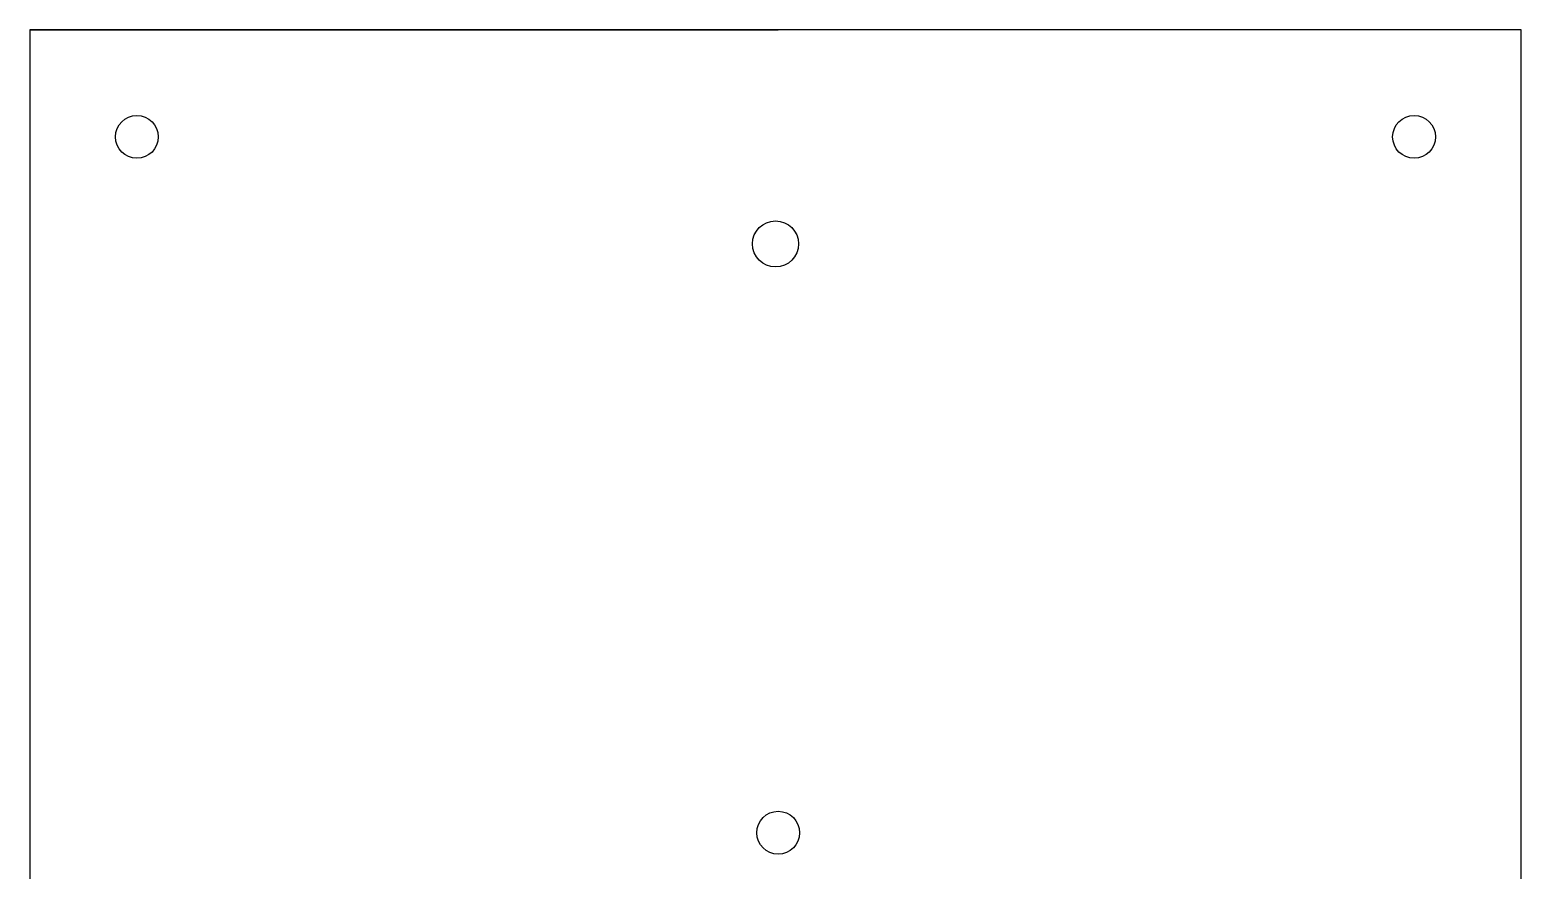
# Model space of a CAD drawing. Header units: millimetres. Extents: x -1633 to -1197, y 5202 to 5747.
# Drawn here: x -1495.4 to -1356.1, y 5273.4 to 5351.9 of the extents above; entities that cross this region are included whole.
import ezdxf

# ---------------------------------------------------------------- set-up
doc = ezdxf.new("R2010")
doc.units = ezdxf.units.MM
doc.layers.get('0').update_dxf_attribs({"linetype": 'CONTINUOUS'})

msp = doc.modelspace()

# ---------------------------------------------------------------- linework, layer by layer
msp.add_line((-1495.36, 5351.92), (-1425.46, 5351.92))
msp.add_lwpolyline([(-1356.07, 5351.92), (-1495.36, 5351.92), (-1495.36, 5201.91), (-1356.07, 5201.91)], close=True)
for centre, radius in [((-1485.36, 5341.92), 2), ((-1366.07, 5341.92), 2), ((-1425.71, 5331.92), 2.15), ((-1425.46, 5276.92), 2)]:
    msp.add_circle(centre, radius)

doc.saveas('drawing.dxf')
